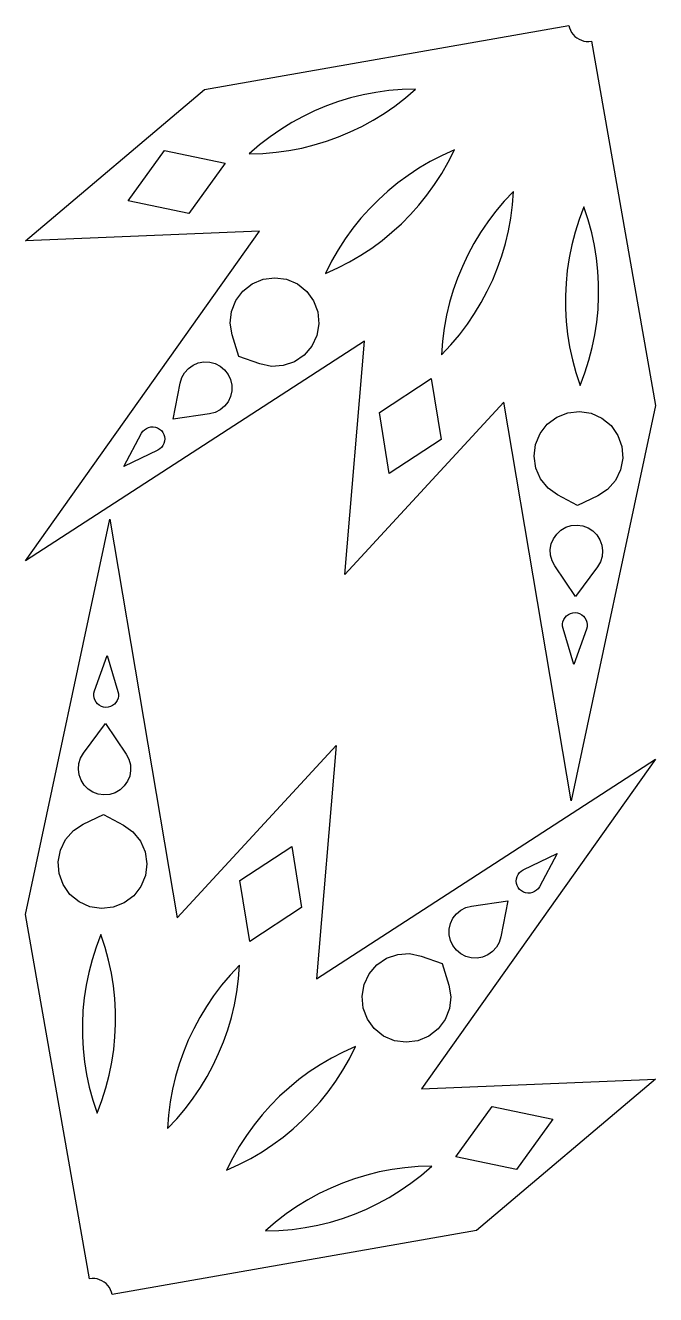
# Model space of a CAD drawing. Header units: metres. Extents: x 10 to 981, y -1965 to -10.
import ezdxf

# ---------------------------------------------------------------- set-up
doc = ezdxf.new("R2010")
doc.units = ezdxf.units.M

msp = doc.modelspace()

# ---------------------------------------------------------------- linework, layer by layer
at = {"layer": 'CONTOUR'}
for points in [[(981.03, -595.68), (850.66, -1204.5), (746.97, -590.57), (502.28, -856.03), (532.69, -496.28), (10, -834.61), (370.8, -327.17), (10.07, -341.86), (285.95, -108.98), (847.29, -10), (848.23, -13.81), (849.65, -17.47), (851.54, -20.91), (853.86, -24.07), (856.57, -26.91), (859.63, -29.37), (862.98, -31.4), (866.58, -32.98), (870.34, -34.08), (874.22, -34.68), (878.15, -34.76), (882.05, -34.33)], [(10, -1379.29), (140.37, -770.46), (244.05, -1384.39), (488.74, -1118.93), (458.33, -1478.68), (981.03, -1140.35), (620.22, -1647.79), (980.96, -1633.1), (705.07, -1865.98), (143.73, -1964.96), (142.8, -1961.15), (141.38, -1957.49), (139.49, -1954.05), (137.17, -1950.89), (134.46, -1948.05), (131.4, -1945.6), (128.04, -1943.56), (124.45, -1941.98), (120.68, -1940.88), (116.8, -1940.28), (112.88, -1940.2), (108.98, -1940.63)]]:
    msp.add_lwpolyline(points, close=True, dxfattribs=at)
at = {"layer": 'HOLES'}
for points in [[(611.21, -108.09), (590.38, -108.71), (569.98, -110.43), (549.97, -113.2), (530.36, -116.97), (511.13, -121.71), (492.28, -127.41), (473.79, -134.06), (455.66, -141.65), (437.91, -150.19), (420.52, -159.68), (403.52, -170.15), (386.9, -181.63), (370.69, -194.14), (354.91, -207.76), (375.74, -207.13), (396.15, -205.41), (416.15, -202.64), (435.76, -198.88), (454.99, -194.13), (473.85, -188.43), (492.34, -181.78), (510.47, -174.19), (528.22, -165.65), (545.61, -156.16), (562.61, -145.69), (579.22, -134.22), (595.43, -121.7)], [(317.63, -222.25), (261.87, -299.58), (168.51, -280.24), (224.28, -202.92)], [(670.96, -201.87), (651.96, -210.42), (633.76, -219.82), (616.34, -230.03), (599.67, -241.02), (583.72, -252.76), (568.48, -265.25), (553.94, -278.46), (540.1, -292.41), (526.96, -307.09), (514.53, -322.52), (502.83, -338.7), (491.87, -355.65), (481.68, -373.42), (472.31, -392.04), (491.32, -383.49), (509.51, -374.09), (526.94, -363.88), (543.61, -352.89), (559.56, -341.15), (574.8, -328.66), (589.34, -315.45), (603.18, -301.5), (616.32, -286.82), (628.75, -271.39), (640.45, -255.21), (651.41, -238.26), (661.59, -220.49)], [(762.05, -265.65), (747.77, -280.83), (734.55, -296.47), (722.36, -312.57), (711.16, -329.1), (700.92, -346.06), (691.62, -363.42), (683.25, -381.2), (675.8, -399.38), (669.28, -417.97), (663.7, -436.98), (659.08, -456.41), (655.44, -476.27), (652.83, -496.58), (651.3, -517.36), (665.59, -502.19), (678.8, -486.55), (690.99, -470.45), (702.19, -453.92), (712.43, -436.96), (721.73, -419.59), (730.11, -401.82), (737.55, -383.64), (744.07, -365.04), (749.66, -346.04), (754.28, -326.61), (757.91, -306.75), (760.52, -286.44)], [(870.62, -289.72), (863.23, -309.21), (857.01, -328.72), (851.91, -348.26), (847.88, -367.82), (844.91, -387.4), (842.96, -407), (842.03, -426.63), (842.1, -446.28), (843.2, -465.95), (845.31, -485.65), (848.48, -505.36), (852.72, -525.1), (858.08, -544.87), (864.62, -564.66), (872.01, -545.17), (878.23, -525.66), (883.33, -506.12), (887.36, -486.56), (890.33, -466.98), (892.28, -447.38), (893.21, -427.75), (893.14, -408.1), (892.04, -388.43), (889.93, -368.73), (886.76, -349.02), (882.52, -329.28), (877.16, -309.51)], [(338.68, -519.97), (328.61, -486.85), (325.69, -468.86), (327.62, -450.75), (334.26, -433.78), (345.15, -419.17), (359.51, -407.96), (376.33, -400.94), (394.4, -398.61), (412.44, -401.13), (429.18, -408.33), (443.42, -419.7), (454.15, -434.42), (460.61, -451.46), (462.35, -469.59), (459.23, -487.54), (451.48, -504.03), (439.66, -517.89), (424.59, -528.14), (407.35, -534.03), (389.17, -535.17), (371.33, -531.46)], [(237.54, -616.78), (248.28, -560.98), (250.88, -552.56), (255.24, -544.92), (261.16, -538.4), (268.35, -533.32), (276.47, -529.92), (285.14, -528.37), (293.94, -528.73), (302.45, -531), (310.26, -535.06), (317, -540.71), (322.36, -547.7), (326.08, -555.68), (327.97, -564.28), (327.95, -573.09), (326.02, -581.68), (322.27, -589.64), (316.88, -596.61), (310.11, -602.23), (302.28, -606.26), (293.76, -608.49)], [(635.19, -553.98), (650.43, -648.09), (570.75, -700.43), (555.5, -606.32)], [(860.58, -749.61), (830.05, -733.31), (815.27, -722.66), (803.82, -708.48), (796.52, -691.79), (793.89, -673.76), (796.12, -655.68), (803.04, -638.82), (814.17, -624.4), (828.72, -613.42), (845.64, -606.68), (863.75, -604.65), (881.75, -607.47), (898.36, -614.94), (912.42, -626.54), (922.9, -641.44), (929.09, -658.58), (930.52, -676.74), (927.11, -694.64), (919.09, -711), (907.04, -724.66), (891.8, -734.65)], [(161.7, -689.39), (189.03, -638.25), (191, -635.27), (193.5, -632.71), (196.44, -630.66), (199.71, -629.21), (203.19, -628.39), (206.76, -628.24), (210.3, -628.76), (213.68, -629.94), (216.78, -631.73), (219.49, -634.07), (221.71, -636.87), (223.36, -640.05), (224.39, -643.47), (224.76, -647.03), (224.45, -650.6), (223.48, -654.04), (221.88, -657.24), (219.71, -660.09), (217.05, -662.47), (213.98, -664.32)], [(857.53, -889.58), (825.67, -842.53), (821.55, -834.74), (819.23, -826.25), (818.8, -817.46), (820.3, -808.78), (823.64, -800.63), (828.67, -793.41), (835.15, -787.45), (842.77, -783.03), (851.16, -780.38), (859.93, -779.61), (868.66, -780.76), (876.93, -783.78), (884.35, -788.52), (890.56, -794.76), (895.27, -802.2), (898.25, -810.48), (899.37, -819.21), (898.56, -827.98), (895.87, -836.36), (891.42, -843.96)], [(855.24, -994.55), (838.4, -939.07), (837.69, -935.56), (837.65, -931.98), (838.28, -928.46), (839.56, -925.12), (841.44, -922.08), (843.87, -919.45), (846.74, -917.31), (849.96, -915.76), (853.42, -914.83), (856.99, -914.57), (860.54, -914.99), (863.95, -916.06), (867.1, -917.76), (869.88, -920.01), (872.18, -922.75), (873.93, -925.87), (875.07, -929.27), (875.54, -932.81), (875.35, -936.38), (874.48, -939.86)], [(135.79, -980.41), (152.62, -1035.89), (153.33, -1039.4), (153.38, -1042.98), (152.75, -1046.5), (151.46, -1049.84), (149.58, -1052.88), (147.16, -1055.51), (144.29, -1057.65), (141.07, -1059.2), (137.61, -1060.13), (134.04, -1060.39), (130.49, -1059.97), (127.07, -1058.9), (123.92, -1057.2), (121.15, -1054.95), (118.84, -1052.21), (117.09, -1049.09), (115.96, -1045.7), (115.48, -1042.15), (115.68, -1038.58), (116.54, -1035.11)], [(133.5, -1085.38), (165.36, -1132.43), (169.47, -1140.22), (171.8, -1148.71), (172.22, -1157.5), (170.73, -1166.18), (167.39, -1174.33), (162.36, -1181.55), (155.88, -1187.52), (148.26, -1191.93), (139.87, -1194.58), (131.1, -1195.35), (122.37, -1194.2), (114.1, -1191.18), (106.68, -1186.44), (100.47, -1180.2), (95.76, -1172.76), (92.77, -1164.48), (91.66, -1155.75), (92.47, -1146.98), (95.16, -1138.6), (99.61, -1131)], [(130.44, -1225.35), (160.98, -1241.65), (175.76, -1252.3), (187.21, -1266.48), (194.5, -1283.17), (197.13, -1301.2), (194.91, -1319.28), (187.98, -1336.14), (176.85, -1350.56), (162.31, -1361.54), (145.38, -1368.28), (127.28, -1370.31), (109.28, -1367.49), (92.66, -1360.02), (78.61, -1348.42), (68.12, -1333.52), (61.94, -1316.38), (60.5, -1298.22), (63.92, -1280.32), (71.93, -1263.96), (83.99, -1250.3), (99.22, -1240.31)], [(355.84, -1420.98), (340.59, -1326.87), (420.28, -1274.53), (435.52, -1368.64)], [(829.33, -1285.57), (802, -1336.71), (800.02, -1339.7), (797.52, -1342.25), (794.59, -1344.3), (791.32, -1345.76), (787.84, -1346.57), (784.26, -1346.72), (780.72, -1346.2), (777.34, -1345.02), (774.25, -1343.23), (771.54, -1340.89), (769.32, -1338.09), (767.67, -1334.91), (766.64, -1331.49), (766.27, -1327.93), (766.58, -1324.36), (767.55, -1320.92), (769.14, -1317.72), (771.31, -1314.88), (773.98, -1312.49), (777.05, -1310.64)], [(753.48, -1358.18), (742.74, -1413.98), (740.14, -1422.4), (735.78, -1430.05), (729.87, -1436.56), (722.67, -1441.64), (714.55, -1445.04), (705.89, -1446.59), (697.09, -1446.23), (688.58, -1443.96), (680.77, -1439.91), (674.02, -1434.25), (668.66, -1427.26), (664.95, -1419.28), (663.06, -1410.68), (663.08, -1401.88), (665.01, -1393.29), (668.75, -1385.32), (674.14, -1378.36), (680.91, -1372.73), (688.74, -1368.7), (697.26, -1366.48)], [(120.41, -1685.24), (127.8, -1665.75), (134.02, -1646.24), (139.12, -1626.7), (143.14, -1607.14), (146.12, -1587.56), (148.06, -1567.96), (149, -1548.33), (148.92, -1528.68), (147.83, -1509.01), (145.71, -1489.32), (142.55, -1469.6), (138.3, -1449.86), (132.94, -1430.09), (126.41, -1410.3), (119.01, -1429.79), (112.79, -1449.3), (107.69, -1468.84), (103.67, -1488.4), (100.7, -1507.98), (98.75, -1527.59), (97.81, -1547.21), (97.89, -1566.86), (98.98, -1586.53), (101.1, -1606.23), (104.26, -1625.94), (108.51, -1645.68), (113.87, -1665.45)], [(652.35, -1454.99), (662.41, -1488.11), (665.34, -1506.1), (663.41, -1524.22), (656.76, -1541.18), (645.87, -1555.79), (631.51, -1567), (614.7, -1574.02), (596.63, -1576.35), (578.58, -1573.83), (561.85, -1566.63), (547.61, -1555.26), (536.87, -1540.54), (530.41, -1523.51), (528.68, -1505.37), (531.79, -1487.42), (539.54, -1470.93), (551.37, -1457.07), (566.44, -1446.83), (583.68, -1440.93), (601.86, -1439.79), (619.7, -1443.5)], [(228.97, -1709.31), (243.26, -1694.13), (256.47, -1678.49), (268.66, -1662.39), (279.86, -1645.86), (290.1, -1628.9), (299.41, -1611.54), (307.78, -1593.76), (315.23, -1575.58), (321.75, -1556.99), (327.33, -1537.98), (331.95, -1518.55), (335.58, -1498.69), (338.19, -1478.38), (339.73, -1457.6), (325.44, -1472.77), (312.23, -1488.42), (300.04, -1504.51), (288.84, -1521.05), (278.6, -1538), (269.29, -1555.37), (260.92, -1573.14), (253.47, -1591.32), (246.95, -1609.92), (241.37, -1628.92), (236.75, -1648.35), (233.11, -1668.21), (230.51, -1688.52)], [(320.06, -1773.09), (339.07, -1764.54), (357.26, -1755.14), (374.69, -1744.93), (391.36, -1733.94), (407.31, -1722.2), (422.55, -1709.72), (437.09, -1696.5), (450.93, -1682.55), (464.07, -1667.87), (476.5, -1652.44), (488.2, -1636.27), (499.16, -1619.31), (509.34, -1601.54), (518.71, -1582.92), (499.71, -1591.47), (481.51, -1600.87), (464.09, -1611.08), (447.42, -1622.07), (431.47, -1633.81), (416.23, -1646.3), (401.69, -1659.52), (387.85, -1673.46), (374.71, -1688.14), (362.28, -1703.57), (350.58, -1719.75), (339.62, -1736.71), (329.43, -1754.47)], [(673.39, -1752.71), (729.16, -1675.38), (822.51, -1694.72), (766.75, -1772.04)], [(379.81, -1866.88), (400.64, -1866.25), (421.05, -1864.53), (441.05, -1861.76), (460.66, -1858), (479.89, -1853.25), (498.75, -1847.55), (517.24, -1840.9), (535.36, -1833.31), (553.12, -1824.77), (570.5, -1815.28), (587.51, -1804.81), (604.12, -1793.34), (620.33, -1780.82), (636.11, -1767.21), (615.28, -1767.83), (594.87, -1769.55), (574.87, -1772.32), (555.26, -1776.09), (536.03, -1780.83), (517.18, -1786.53), (498.68, -1793.18), (480.56, -1800.77), (462.8, -1809.31), (445.42, -1818.8), (428.41, -1829.27), (411.8, -1840.75), (395.59, -1853.26)]]:
    msp.add_lwpolyline(points, close=True, dxfattribs=at)

doc.saveas('drawing.dxf')
